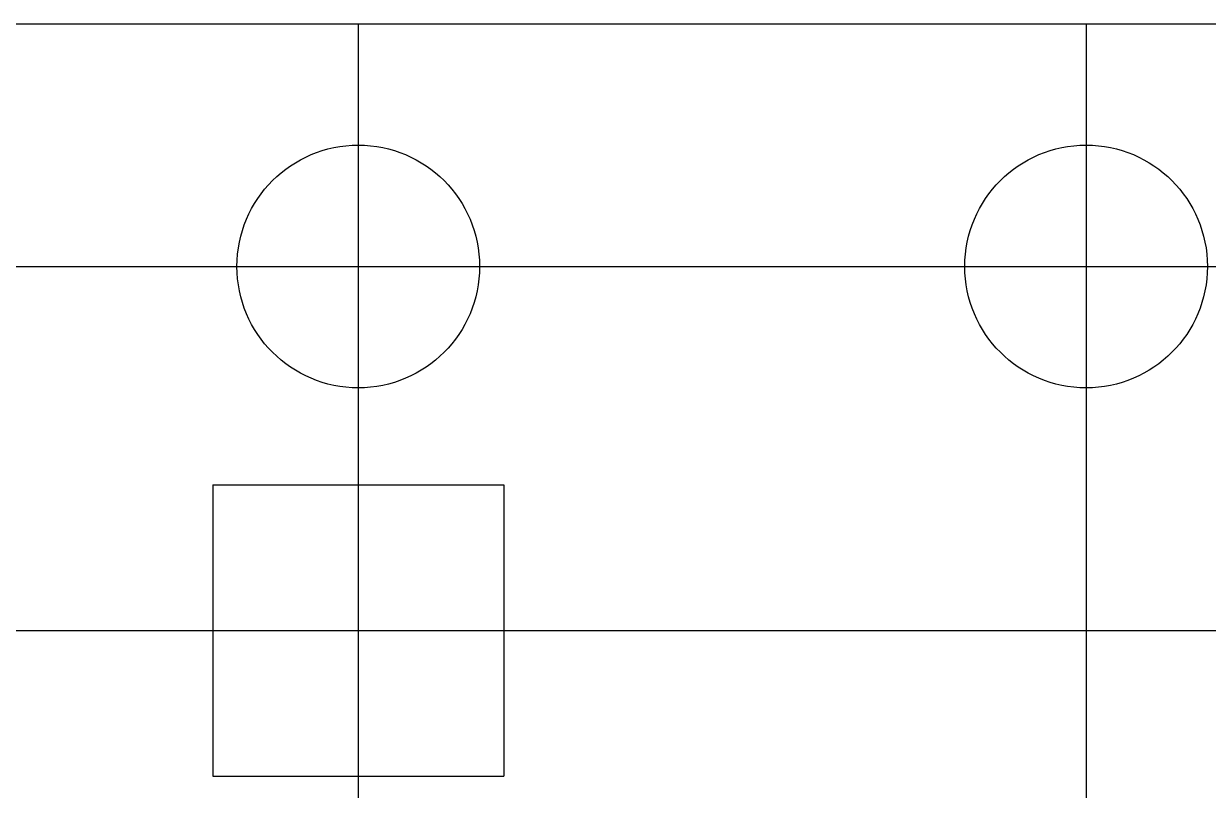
# Model space of a CAD drawing. Header units: metres. Extents: x 5647 to 73999, y 8406 to 50306.
# Drawn here: x 34013 to 36358, y 34816 to 36332 of the extents above; entities that cross this region are included whole.
import ezdxf

# ---------------------------------------------------------------- set-up
doc = ezdxf.new("R2010")
doc.units = ezdxf.units.M
for name, color, linetype in [('AXIS', 9, 'Continuous'), ('LI', 7, 'Continuous'), ('LIS', 2, 'Continuous'), ('ZU', 2, 'Continuous')]:
    doc.layers.add(name, color=color, linetype=linetype)

msp = doc.modelspace()

# ---------------------------------------------------------------- linework, layer by layer
at = {"layer": 'AXIS'}
for p, q in [((34675.26, 36332.29), (34675.26, 33931.05)), ((36116.01, 36332.29), (36116.01, 33201.35)), ((32754.26, 35852.04), (36596.25, 35852.04)), ((32754.26, 35131.67), (36596.25, 35131.67))]:
    msp.add_line(p, q, dxfattribs=at)
at = {"layer": 'LI'}
for centre in [(34675.26, 35852.04), (36116.01, 35852.04)]:
    msp.add_circle(centre, 240.12, dxfattribs=at)
at = {"layer": 'LIS'}
for p, q in [((32754.26, 36332.29), (36596.25, 36332.29)), ((33234.51, 35852.04), (36116.01, 35852.04)), ((36116.01, 35852.04), (36116.01, 34411.3))]:
    msp.add_line(p, q, dxfattribs=at)
at = {"layer": 'ZU'}
for p, q in [((34387.11, 35419.82), (34963.41, 35419.82)), ((34387.11, 35419.82), (34387.11, 34843.52)), ((34963.41, 35419.82), (34963.41, 34843.52)), ((34387.11, 34843.52), (34963.41, 34843.52))]:
    msp.add_line(p, q, dxfattribs=at)

doc.saveas('drawing.dxf')
